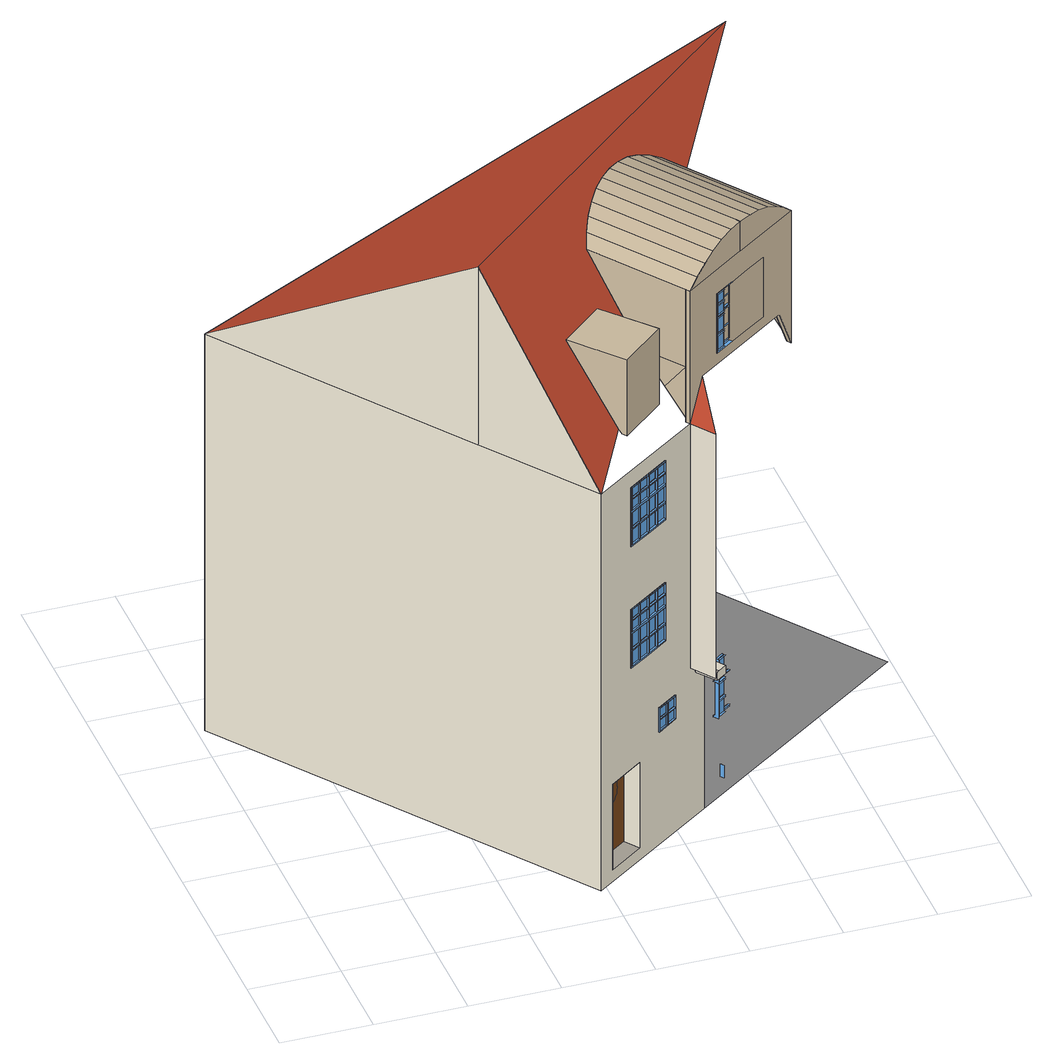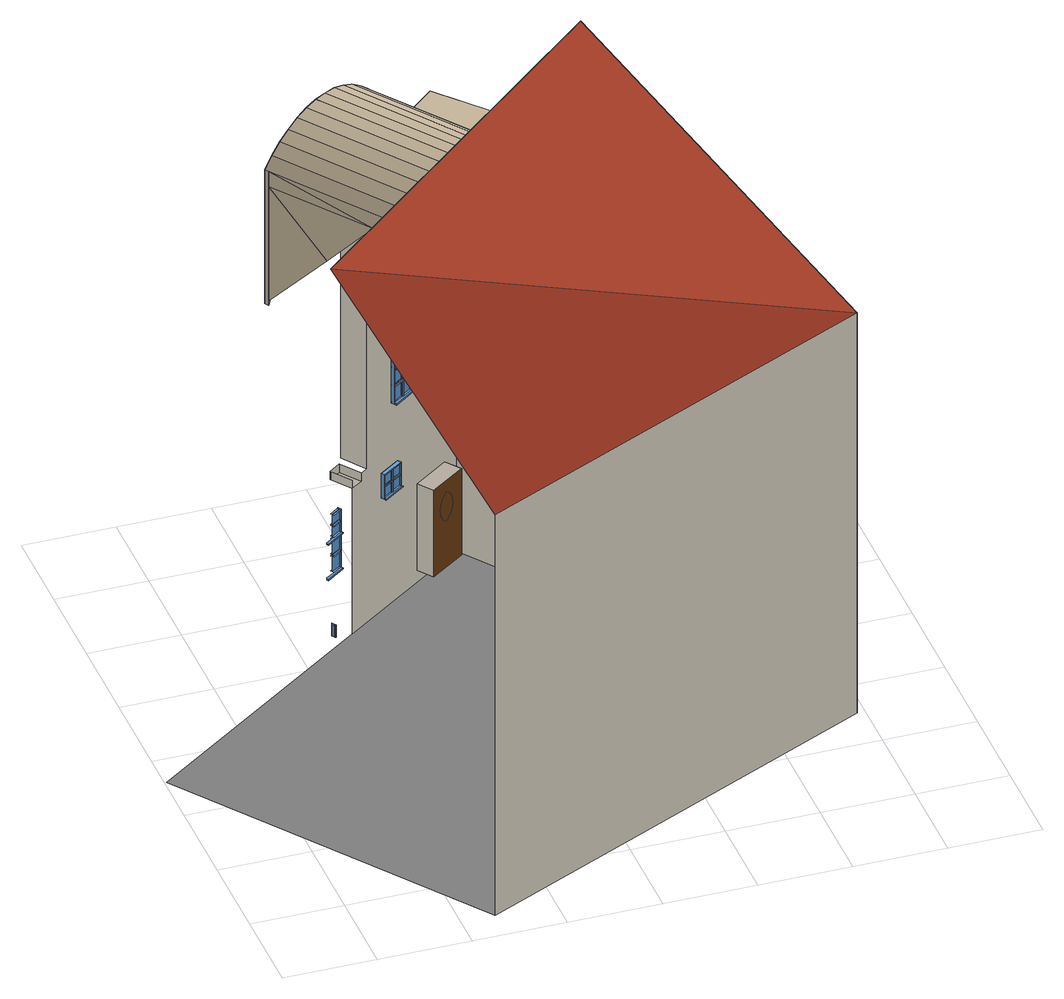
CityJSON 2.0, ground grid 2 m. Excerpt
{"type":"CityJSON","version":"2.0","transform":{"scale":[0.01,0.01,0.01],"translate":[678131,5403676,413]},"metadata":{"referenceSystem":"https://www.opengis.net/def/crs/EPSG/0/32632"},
"CityObjects":{
"building1":{"type":"Building","attributes":{"measuredHeight":14.04},"children":["building1-1","building1-2"],"geometry":[{"type":"MultiSurface","lod":"3","boundaries":[[[0,1,2]],[[3,4,5,2,1]],[[5,0,2]],[[6,7,8,9]],[[10,9,8,11],[12,13,14,15,16,17,18,19,20,21,22,23,24,25,26,27,28,29,30,31,32,33,34,35]],[[19,18,17,16,15,14,13,12,35,34,33,32,31,30,29,28,27,26,25,24,23,22,21,20]],[[36,6,9,10]],[[7,37,11,8]],[[38,39,40,41,42,43,44]],[[43,42,45,46,47,48,49]],[[50,51,52,53,54,55,56]],[[55,54,57,58,59,60,61]],[[62,63,64,65]],[[66,67,68,69]],[[68,63,62,69]],[[70,71,72,73]],[[74,75,76,77]],[[76,71,70,77]],[[78,79,80,81]],[[82,83,84,85]],[[84,79,78,85]],[[86,87,88,89]],[[90,91,92,93]],[[92,87,86,93]],[[94,68,67,95]],[[96,64,63,97]],[[98,76,75,99]],[[100,72,71,101]],[[102,84,83,103]],[[104,80,79,105]],[[106,92,91,107]],[[108,88,87,109]],[[110,111,67,66]],[[112,113,63,62]],[[114,115,75,74]],[[116,117,71,70]],[[118,119,83,82]],[[120,121,79,78]],[[122,123,91,90]],[[124,125,87,86]],[[69,68,126,127]],[[65,64,128,129]],[[77,76,130,131]],[[73,72,132,133]],[[85,84,134,135]],[[81,80,136,137]],[[93,92,138,139]],[[89,88,140,141]],[[76,71,117,130]],[[68,63,113,126]],[[67,68,126,111]],[[63,64,128,113]],[[71,72,132,117]],[[75,76,130,115]],[[92,87,125,138]],[[84,79,121,134]],[[83,84,134,119]],[[79,80,136,121]],[[87,88,140,125]],[[91,92,138,123]],[[142,128,64,96]],[[143,126,68,94]],[[144,130,76,98]],[[145,132,72,100]],[[146,136,80,104]],[[147,134,84,102]],[[148,138,92,106]],[[149,140,88,108]],[[95,67,111,150]],[[97,63,113,151]],[[99,75,115,152]],[[101,71,117,153]],[[103,83,119,154]],[[105,79,121,155]],[[107,91,123,156]],[[109,87,125,157]],[[37,36,10,11]],[[158,159,46,47]],[[160,161,40,41]],[[162,163,58,59]],[[164,165,52,53]],[[166,158,47,48]],[[167,160,41,42]],[[168,162,59,60]],[[169,164,53,54]],[[159,170,171,172,129,65,45,46]],[[161,173,174,175,133,73,39,40]],[[163,176,177,178,137,81,57,58]],[[165,179,180,181,141,89,51,52]],[[129,128,113,112]],[[127,126,111,110]],[[133,132,117,116]],[[131,130,115,114]],[[137,136,121,120]],[[135,134,119,118]],[[141,140,125,124]],[[139,138,123,122]],[[45,42,167,170,171,182,183,184,185,110,66,69,62,65]],[[57,54,169,176,177,186,187,188,189,118,82,85,78,81]],[[190,173,174,191,192,193,194,114,74,77,70,73,39,38]],[[195,179,180,196,197,198,199,122,90,93,86,89,51,50]],[[185,200,127,110]],[[129,112,201,172]],[[133,116,202,175]],[[194,203,131,114]],[[189,204,135,118]],[[137,120,205,178]],[[141,124,206,181]],[[199,207,139,122]],[[62,69,127,200,183,182,201,112]],[[70,77,131,203,192,191,202,116]],[[78,85,135,204,187,186,205,120]],[[86,93,139,207,197,196,206,124]],[[208,111,110,185]],[[209,113,112,201]],[[126,210,200,127]],[[128,211,172,129]],[[132,212,175,133]],[[213,115,114,194]],[[214,117,116,202]],[[130,215,203,131]],[[216,119,118,189]],[[217,121,120,205]],[[134,218,204,135]],[[136,219,178,137]],[[140,220,181,141]],[[221,123,122,199]],[[222,125,124,206]],[[138,223,207,139]],[[150,111,126,143]],[[151,113,128,142]],[[152,115,130,144]],[[153,117,132,145]],[[154,119,134,147]],[[155,121,136,146]],[[156,123,138,148]],[[157,125,140,149]],[[190,38,44,224]],[[195,50,56,225]],[[126,113,209,210]],[[208,111,126,210]],[[130,117,214,215]],[[213,115,130,215]],[[134,121,217,218]],[[216,119,134,218]],[[138,125,222,223]],[[221,123,138,223]],[[211,209,113,128]],[[48,166,226,49]],[[212,214,117,132]],[[219,217,121,136]],[[60,168,227,61]],[[220,222,125,140]],[[201,209,211,172]],[[185,208,210,200]],[[194,213,215,203]],[[202,214,212,175]],[[205,217,219,178]],[[189,216,218,204]],[[199,221,223,207]],[[206,222,220,181]],[[228,210,208,229]],[[230,211,209,231]],[[232,215,213,233]],[[234,212,214,235]],[[236,218,216,237]],[[238,219,217,239]],[[240,223,221,241]],[[242,220,222,243]],[[244,1,0]],[[203,215,245,192]],[[172,211,246,171]],[[200,210,247,183]],[[184,248,208,185]],[[182,249,209,201]],[[191,250,214,202]],[[175,212,251,174]],[[193,252,213,194]],[[207,223,253,197]],[[178,219,254,177]],[[204,218,255,187]],[[188,256,216,189]],[[186,257,217,205]],[[196,258,222,206]],[[181,220,259,180]],[[198,260,221,199]],[[249,247,210,209]],[[247,248,208,210]],[[246,249,209,211]],[[250,245,215,214]],[[245,252,213,215]],[[251,250,214,212]],[[257,255,218,217]],[[255,256,216,218]],[[254,257,217,219]],[[258,253,223,222]],[[253,260,221,223]],[[259,258,222,220]],[[233,213,252,261]],[[229,208,248,262]],[[263,246,211,230]],[[231,209,249,264]],[[265,247,210,228]],[[235,214,250,266]],[[267,251,212,234]],[[268,245,215,232]],[[241,221,260,269]],[[237,216,256,270]],[[271,254,219,238]],[[239,217,257,272]],[[273,255,218,236]],[[243,222,258,274]],[[275,259,220,242]],[[276,253,223,240]],[[277,278,224,44,43,49,226],[279,280,281,282],[283,284,285,286],[287,288,289,290],[291,292,293,294],[142,96,97,151],[94,95,150,143],[262,265,228,229],[264,263,230,231],[261,268,232,233],[234,235,266,267],[100,101,153,145],[152,144,98,99],[295,296,297,298],[299,300,301,302],[303,304,305,306],[307,308,309,310]],[[311,312,225,56,55,61,227],[313,314,315,316],[317,318,319,320],[321,322,323,324],[325,326,327,328],[146,104,105,155],[102,103,154,147],[270,273,236,237],[272,271,238,239],[269,276,240,241],[242,243,274,275],[108,109,157,149],[156,148,106,107],[329,330,331,332],[333,334,335,336],[337,338,339,340],[341,342,343,344]],[[166,170,159,158]],[[167,173,161,160]],[[168,176,163,162]],[[169,179,165,164]],[[183,247,248,184]],[[171,246,249,182]],[[249,247,183,182]],[[192,245,252,193]],[[174,251,250,191]],[[250,245,192,191]],[[187,255,256,188]],[[177,254,257,186]],[[257,255,187,186]],[[197,253,260,198]],[[180,259,258,196]],[[258,253,197,196]],[[266,250,251,267]],[[264,249,246,263]],[[262,248,247,265]],[[261,252,245,268]],[[274,258,259,275]],[[272,257,254,271]],[[270,256,255,273]],[[269,260,253,276]],[[345,346,347,348]],[[349,346,345,350]],[[351,352,349,350]],[[353,354,355,356]],[[357,358,359,360]],[[359,354,353,360]],[[361,362,363,364]],[[365,362,361,366]],[[367,368,365,366]],[[369,370,371,372]],[[373,374,375,376]],[[375,370,369,376]],[[287,349,352,288]],[[292,347,346,293]],[[299,355,354,300]],[[297,359,358,298]],[[321,365,368,322]],[[326,363,362,327]],[[333,371,370,334]],[[331,375,374,332]],[[377,378,352,351]],[[379,380,346,345]],[[381,382,358,357]],[[383,384,354,353]],[[385,386,368,367]],[[387,388,362,361]],[[389,390,374,373]],[[391,392,370,369]],[[350,349,393,394]],[[348,347,395,396]],[[360,359,397,398]],[[356,355,399,400]],[[366,365,401,402]],[[364,363,403,404]],[[376,375,405,406]],[[372,371,407,408]],[[352,349,393,378]],[[349,346,380,393]],[[346,347,395,380]],[[359,354,384,397]],[[354,355,399,384]],[[358,359,397,382]],[[368,365,401,386]],[[365,362,388,401]],[[362,363,403,388]],[[375,370,392,405]],[[370,371,407,392]],[[374,375,405,390]],[[291,395,347,292]],[[290,393,349,287]],[[288,352,378,289]],[[293,346,380,294]],[[296,397,359,297]],[[298,358,382,295]],[[302,399,355,299]],[[300,354,384,301]],[[325,403,363,326]],[[324,401,365,321]],[[322,368,386,323]],[[327,362,388,328]],[[330,405,375,331]],[[332,374,390,329]],[[336,407,371,333]],[[334,370,392,335]],[[409,159,158,410]],[[411,161,160,412]],[[413,163,162,414]],[[415,165,164,416]],[[412,160,167,417]],[[410,158,166,418]],[[416,164,169,419]],[[414,162,168,420]],[[348,170,159,409,421,422,423,396]],[[356,173,161,411,424,425,426,400]],[[364,176,163,413,427,428,429,404]],[[372,179,165,415,430,431,432,408]],[[348,170,167,417,421,422,433,434,435,436,377,351,350,345]],[[356,173,190,437,424,425,438,439,440,441,381,357,360,353]],[[364,176,169,419,427,428,442,443,444,445,385,367,366,361]],[[372,179,195,446,430,431,447,448,449,450,389,373,376,369]],[[396,395,380,379]],[[394,393,378,377]],[[400,399,384,383]],[[398,397,382,381]],[[404,403,388,387]],[[402,401,386,385]],[[408,407,392,391]],[[406,405,390,389]],[[345,350,394,451,434,433,452,379]],[[353,360,398,453,439,438,454,383]],[[361,366,402,455,443,442,456,387]],[[369,376,406,457,448,447,458,391]],[[436,451,394,377]],[[441,453,398,381]],[[445,455,402,385]],[[450,457,406,389]],[[396,379,452,423]],[[400,383,454,426]],[[404,387,456,429]],[[408,391,458,432]],[[459,460,3,1]],[[461,378,377,436]],[[462,380,379,452]],[[463,382,381,441]],[[464,384,383,454]],[[465,386,385,445]],[[466,388,387,456]],[[467,390,389,450]],[[468,392,391,458]],[[393,469,451,394]],[[395,470,423,396]],[[399,471,426,400]],[[397,472,453,398]],[[401,473,455,402]],[[403,474,429,404]],[[407,475,432,408]],[[405,476,457,406]],[[289,378,393,290]],[[294,380,395,291]],[[295,382,397,296]],[[301,384,399,302]],[[323,386,401,324]],[[328,388,403,325]],[[329,390,405,330]],[[335,392,407,336]],[[277,226,166,418]],[[437,190,224,278]],[[311,227,168,420]],[[446,195,225,312]],[[393,380,462,469]],[[397,384,464,472]],[[401,388,466,473]],[[405,392,468,476]],[[461,378,393,469]],[[470,462,380,395]],[[471,464,384,399]],[[463,382,397,472]],[[465,386,401,473]],[[474,466,388,403]],[[475,468,392,407]],[[467,390,405,476]],[[452,462,470,423]],[[436,461,469,451]],[[454,464,471,426]],[[441,463,472,453]],[[456,466,474,429]],[[445,465,473,455]],[[458,468,475,432]],[[450,467,476,457]],[[285,469,461,286]],[[281,470,462,282]],[[309,472,463,310]],[[303,471,464,304]],[[319,473,465,320]],[[315,474,466,316]],[[343,476,467,344]],[[337,475,468,338]],[[477,478,479,480,481,482,483]],[[484,485,486,487]],[[488,489,490,491]],[[490,485,484,491]],[[492,490,489,493]],[[494,486,485,495]],[[435,496,461,436]],[[433,497,462,452]],[[438,498,464,454]],[[440,499,463,441]],[[444,500,465,445]],[[442,501,466,456]],[[447,502,468,458]],[[449,503,467,450]],[[423,470,504,422]],[[451,469,505,434]],[[453,472,506,439]],[[426,471,507,425]],[[429,474,508,428]],[[455,473,509,443]],[[457,476,510,448]],[[432,475,511,431]],[[497,505,469,462]],[[505,496,461,469]],[[498,506,472,464]],[[504,497,462,470]],[[506,499,463,472]],[[507,498,464,471]],[[501,509,473,466]],[[509,500,465,473]],[[502,510,476,468]],[[508,501,466,474]],[[510,503,467,476]],[[511,502,468,475]],[[284,505,469,285]],[[280,504,470,281]],[[306,507,471,303]],[[308,506,472,309]],[[318,509,473,319]],[[314,508,474,315]],[[340,511,475,337]],[[342,510,476,343]],[[286,461,496,283]],[[282,462,497,279]],[[310,463,499,307]],[[304,464,498,305]],[[320,465,500,317]],[[316,466,501,313]],[[344,467,503,341]],[[338,468,502,339]],[[491,490,512,513]],[[487,486,514,515]],[[516,517,489,488]],[[518,519,485,484]],[[490,485,519,512]],[[489,490,512,517]],[[485,486,514,519]],[[493,489,517,520]],[[521,514,486,494]],[[522,512,490,492]],[[495,485,519,523]],[[421,418,410,409]],[[424,417,412,411]],[[427,420,414,413]],[[430,419,416,415]],[[434,505,496,435]],[[422,504,497,433]],[[497,505,434,433]],[[439,506,499,440]],[[425,507,498,438]],[[498,506,439,438]],[[443,509,500,444]],[[428,508,501,442]],[[501,509,443,442]],[[448,510,503,449]],[[431,511,502,447]],[[502,510,448,447]],[[279,497,504,280]],[[283,496,505,284]],[[305,498,507,306]],[[307,499,506,308]],[[313,501,508,314]],[[317,500,509,318]],[[339,502,511,340]],[[341,503,510,342]],[[437,278,277,418,421,417,424]],[[446,312,311,420,427,419,430]],[[524,525,479,480]],[[526,524,480,481]],[[525,527,528,529,515,487,478,479]],[[515,514,519,518]],[[513,512,517,516]],[[530,531,513,516]],[[515,518,532,529]],[[484,491,513,531,533,534,532,518]],[[535,527,528,534,533,536,530,516,488,491,484,487,478,477]],[[514,537,529,515]],[[538,519,518,532]],[[539,517,516,530]],[[512,540,531,513]],[[481,526,541,482]],[[535,477,483,542]],[[523,519,514,521]],[[520,517,512,522]],[[512,519,538,540]],[[539,517,512,540]],[[537,538,519,514]],[[532,538,537,529]],[[530,539,540,531]],[[541,542,483,482],[543,544,545,546],[547,548,549,550],[494,495,523,521],[520,522,492,493]],[[545,540,539,546]],[[547,537,538,548]],[[531,540,551,533]],[[529,537,552,528]],[[534,553,538,532]],[[536,554,539,530]],[[553,551,540,538]],[[551,554,539,540]],[[552,553,538,537]],[[546,539,554,543]],[[544,551,540,545]],[[548,538,553,549]],[[550,552,537,547]],[[5,4,555,556,557,558,559,560],[311,61,56,312],[49,43,44,224,278,277,226],[483,542,541,482],[36,37,7,6]],[[527,526,524,525]],[[553,551,533,534]],[[528,552,553,534]],[[533,551,554,536]],[[549,553,552,550]],[[543,554,551,544]],[[526,527,535,542,541]],[[560,559,561,562]],[[562,563,560]],[[558,557,564,565]],[[3,460,566,555,4]],[[557,556,567,564]],[[568,565,564,567]],[[5,569,570,571,572,573,574,575,576,577,578,579,580,581,582,583,244,0]],[[556,584,568,567]],[[569,583,582,581,580,579,578,577,576,575,574,573,572,571,570]],[[585,586,587,588,589,590,591]],[[592,593,594,595,586,585,596]],[[597,598,599,600]],[[601,598,597,602]],[[603,604,605,606]],[[607,608,603,606]],[[605,604,609,610]],[[611,612,601,602]],[[613,609,604,614]],[[615,599,598,616]],[[617,601,612,618]],[[619,603,608,620]],[[621,622,623,624,625,626,627]],[[626,625,628,629,630,631,632]],[[633,634,635,636]],[[637,638,639,640]],[[641,642,643,644]],[[645,646,647,648]],[[647,638,637,648]],[[643,634,633,644]],[[649,647,646,650]],[[651,639,638,652]],[[653,635,634,654]],[[655,643,642,656]],[[1,244,459]],[[600,599,657,658]],[[610,609,659,660]],[[606,603,661,662]],[[602,601,663,664]],[[665,666,612,611]],[[667,668,598,597]],[[669,670,604,605]],[[671,672,608,607]],[[612,601,663,666]],[[604,609,659,670]],[[608,603,661,672]],[[601,598,668,663]],[[598,599,657,668]],[[603,604,670,661]],[[673,657,599,615]],[[674,663,601,617]],[[675,661,603,619]],[[676,659,609,613]],[[618,612,666,677]],[[616,598,668,678]],[[614,604,670,679]],[[620,608,672,680]],[[640,639,681,682]],[[683,684,646,645]],[[644,643,685,686]],[[687,688,642,641]],[[648,647,689,690]],[[691,692,638,637]],[[636,635,693,694]],[[695,696,634,633]],[[634,635,693,696]],[[647,638,692,689]],[[643,634,696,685]],[[638,639,681,692]],[[646,647,689,684]],[[642,643,685,688]],[[697,681,639,651]],[[698,685,643,655]],[[699,689,647,649]],[[650,646,684,700]],[[652,638,692,701]],[[654,634,696,702]],[[703,693,635,653]],[[656,642,688,704]],[[705,706,594,595]],[[707,708,588,589]],[[709,710,711,712]],[[713,705,595,586]],[[714,707,589,590]],[[706,715,716,717,658,600,593,594]],[[708,718,719,720,660,610,587,588]],[[721,722,723,724,725,726]],[[727,728,664,665]],[[729,730,662,671]],[[658,667,731,717]],[[660,669,732,720]],[[597,602,664,728,733,734,731,667]],[[605,606,662,730,735,736,732,669]],[[587,586,713,718,719,736,735,737,729,671,607,606,605,610]],[[738,715,716,734,733,739,727,665,611,602,597,600,593,592]],[[664,663,666,665]],[[658,657,668,667]],[[662,661,672,671]],[[660,659,670,669]],[[657,740,717,658]],[[663,741,728,664]],[[661,742,730,662]],[[659,743,720,660]],[[744,668,667,731]],[[745,666,665,727]],[[746,670,669,732]],[[747,672,671,729]],[[725,726,748,749]],[[731,744,740,717]],[[729,747,742,730]],[[727,745,741,728]],[[732,746,743,720]],[[590,714,750,591]],[[738,592,596,751]],[[752,753,629,630]],[[754,755,623,624]],[[756,752,630,631]],[[757,754,624,625]],[[753,758,759,760,682,640,628,629]],[[755,761,762,763,694,636,622,623]]],"semantics":{"surfaces":[{"type":"WallSurface","klumMaterialClass":"Plaster","klumMaterialIndex":"I202","materialUncertainty":0.3},{"type":"WallSurface"},{"type":"Door","@cityeditor:layer":"Unclassified.LoD3","klumMaterialClass":"Wood","klumMaterialIndex":"L001","paneMaterialClass":"Glass"},{"type":"OuterCeilingSurface"},{"type":"OuterFloorSurface"},{"type":"Window","@cityeditor:layer":"Unclassified.LoD3","frameMaterialClass":"Wood","frameMaterialName":"PaintedWood","paneMaterialClass":"Glass","frameMaterialUncertainty":0.3},{"type":"RoofSurface","klumMaterialClass":"Ceramic","klumMaterialIndex":"D201","materialUncertainty":0.3},{"type":"GroundSurface"},{"type":"OuterCeilingSurface","klumMaterialClass":"Plaster","klumMaterialIndex":"I202","materialUncertainty":0.3}],"values":[0,0,0,1,2,2,3,4,5,5,5,5,5,5,5,5,5,5,5,5,5,5,5,5,5,5,5,5,5,5,5,5,5,5,5,5,5,5,5,5,5,5,5,5,5,5,5,5,5,5,5,5,5,5,5,5,5,5,5,5,5,5,5,5,5,5,5,5,5,5,5,5,5,5,5,5,1,5,5,5,5,5,5,5,5,5,5,5,5,5,5,5,5,5,5,5,5,5,5,5,5,5,5,5,5,5,5,5,5,5,5,5,5,5,5,5,5,5,5,5,5,5,5,5,5,5,5,5,5,5,5,5,5,5,5,5,5,5,5,5,5,5,5,5,5,5,5,5,5,5,5,5,5,5,5,5,5,5,5,5,5,5,5,5,5,5,5,5,5,6,5,5,5,5,5,5,5,5,5,5,5,5,5,5,5,5,5,5,5,5,5,5,5,5,5,5,5,5,5,5,5,5,5,5,5,5,5,5,5,5,5,5,5,5,5,5,5,5,5,5,5,5,5,5,5,5,5,5,5,5,5,5,5,5,5,5,5,5,5,5,5,5,5,5,5,5,5,5,5,5,5,5,5,5,5,5,5,5,5,5,5,5,5,5,5,5,5,5,5,5,5,5,5,5,5,5,5,5,5,5,5,5,5,5,5,5,5,5,5,5,5,5,5,5,5,5,5,5,5,5,5,5,5,5,5,5,5,5,5,5,5,5,5,5,5,5,5,5,5,5,5,5,5,5,5,5,5,5,5,5,5,5,5,5,5,5,5,5,5,5,0,5,5,5,5,5,5,5,5,5,5,5,5,5,5,5,5,5,5,5,5,5,5,5,5,5,5,5,5,5,5,5,5,5,5,5,5,5,5,5,5,5,5,5,5,5,5,5,5,5,5,5,5,5,5,5,5,5,5,5,5,5,5,5,5,5,5,5,5,5,5,5,5,5,5,5,5,5,5,5,5,5,5,5,5,5,5,5,5,5,5,5,5,5,5,5,5,5,5,5,5,5,5,5,5,5,5,5,5,5,5,5,5,5,5,5,5,5,5,5,5,5,5,5,5,5,5,5,5,5,5,5,5,5,5,5,5,5,5,5,5,5,5,5,5,5,5,5,5,5,5,5,5,5,5,5,5,5,5,5,5,5,5,5,5,5,5,5,5,5,5,5,5,5,5,5,5,5,5,5,0,5,5,5,5,5,5,5,0,6,0,7,8,0,6,0,6,5,5,5,5,5,5,5,5,5,5,5,5,5,5,5,5,5,5,5,5,5,5,5,5,6,5,5,5,5,5,5,5,5,5,5,5,5,5,5,5,5,5,5,5,5,5,5,5,5,5,5,5,5,5,5,5,5,5,5,5,5,5,5,5,5,5,5,5,5,5,5,5,5,5,5,5,5,5,5,5,5,5,5,5,5,5,5,5,5,5,5,5,5,5,5,5,5,5,5,5,5,5,5,5,5,5,5,5,5,5]}}]},
"building1-1":{"type":"BuildingInstallation","attributes":{"@cityeditor:layer":"Unclassified.LoD3","relationToConstruction":"outside"},"parents":["building1"],"geometry":[{"type":"MultiSurface","lod":"3","boundaries":[[[764,765,766,767]],[[765,768,769,766]],[[770,768,765,764]],[[769,768,770,771,772]],[[766,769,772,773,767]]]}]},
"building1-2":{"type":"BuildingInstallation","attributes":{"@cityeditor:layer":"Unclassified.LoD3","relationToConstruction":"outside"},"parents":["building1"],"geometry":[{"type":"MultiSurface","lod":"3","boundaries":[[[774,572,571,775]],[[776,575,574,777]],[[778,779,780,781,782,783,784,785]],[[777,574,573,786]],[[778,577,576,787,779]],[[775,571,570,788,789]],[[785,578,577,778]],[[780,779,787,790]],[[783,580,579,784]],[[781,780,789,560,563,791,792],[750,591,585,596,751,793,794,795,796]],[[775,789,780,779,776,777,786,774]],[[779,787,576,575,776]],[[784,579,578,785]],[[786,573,572,774]],[[781,792,797,798,799,800]],[[781,801,582,581,782]],[[569,802,803]],[[781,780,790,801]],[[802,804,803]],[[582,801,800]],[[792,791,805,797]],[[780,789,788,790]],[[782,581,580,783]],[[791,563,806,805]],[[800,583,582]],[[781,800,801]],[[583,800,799]],[[560,789,788,803,804,807]],[[570,569,803,788]],[[563,560,807,806]],[[799,808,583]],[[801,800,799,798,797,805,806,807,804,803,788,790]],[[798,808,799]]]}]}
},
"vertices":[
[410,345,1480],[17,894,1045],[410,345,1045],[17,894,76],[587,98,76],[587,98,1045],[619,121,314],[619,121,105],[595,154,105],[595,154,314],[673,209,314],[673,209,105],[620,171,250],[620,172,258],[622,173,265],[624,175,271],[628,177,277],[632,180,282],[637,183,286],[642,187,282],[646,190,277],[649,192,271],[652,194,265],[653,195,258],[654,196,250],[653,195,243],[652,194,236],[649,192,230],[646,190,224],[642,187,219],[637,183,215],[632,180,219],[628,177,224],[624,175,230],[622,173,236],[620,172,243],[696,177,314],[696,177,105],[667,167,1002],[667,167,946],[665,171,946],[665,171,944],[667,167,944],[672,160,944],[672,160,1002],[667,167,861],[665,171,860],[665,171,857],[667,167,857],[672,160,857],[667,167,704],[667,167,649],[665,171,648],[665,171,646],[667,167,646],[672,160,646],[672,160,704],[667,167,564],[665,171,563],[665,171,560],[667,167,560],[672,160,560],[669,168,898],[671,164,898],[671,164,861],[669,168,861],[669,168,940],[671,164,940],[671,164,902],[669,168,902],[669,168,971],[671,164,971],[671,164,946],[669,168,946],[669,168,999],[671,164,999],[671,164,974],[669,168,974],[669,168,601],[671,164,601],[671,164,564],[669,168,564],[669,168,643],[671,164,643],[671,164,605],[669,168,605],[669,168,674],[671,164,674],[671,164,649],[669,168,649],[669,168,702],[671,164,702],[671,164,677],[669,168,677],[674,161,902],[674,161,940],[674,161,861],[674,161,898],[674,161,974],[674,161,999],[674,161,946],[674,161,971],[674,161,605],[674,161,643],[674,161,564],[674,161,601],[674,161,677],[674,161,702],[674,161,649],[674,161,674],[691,184,940],[693,180,940],[691,184,898],[693,180,898],[691,184,999],[693,180,999],[691,184,971],[693,180,971],[691,184,643],[693,180,643],[691,184,601],[693,180,601],[691,184,702],[693,180,702],[691,184,674],[693,180,674],[693,180,902],[691,184,902],[693,180,861],[691,184,861],[693,180,974],[691,184,974],[693,180,946],[691,184,946],[693,180,605],[691,184,605],[693,180,564],[691,184,564],[693,180,677],[691,184,677],[693,180,649],[691,184,649],[696,177,861],[696,177,902],[696,177,974],[696,177,946],[696,177,564],[696,177,605],[696,177,677],[696,177,649],[696,177,940],[696,177,898],[696,177,999],[696,177,971],[696,177,643],[696,177,601],[696,177,702],[696,177,674],[713,205,857],[713,205,860],[713,205,944],[713,205,946],[713,205,560],[713,205,563],[713,205,646],[713,205,648],[716,202,857],[716,202,944],[716,202,560],[716,202,646],[716,202,861],[714,201,861],[692,185,861],[716,202,946],[714,201,946],[692,185,946],[716,202,564],[714,201,564],[692,185,564],[716,202,649],[714,201,649],[692,185,649],[714,201,898],[714,201,902],[714,201,940],[692,185,940],[714,201,601],[714,201,605],[714,201,643],[692,185,643],[716,202,1002],[714,201,971],[714,201,974],[714,201,999],[692,185,999],[716,202,704],[714,201,674],[714,201,677],[714,201,702],[692,185,702],[692,185,902],[692,185,898],[692,185,971],[692,185,974],[692,185,605],[692,185,601],[692,185,674],[692,185,677],[695,181,940],[695,181,898],[695,181,902],[695,181,861],[695,181,946],[695,181,999],[695,181,971],[695,181,974],[695,181,643],[695,181,601],[695,181,605],[695,181,564],[695,181,649],[695,181,702],[695,181,674],[695,181,677],[721,194,1002],[721,194,704],[721,194,857],[721,194,560],[697,178,902],[697,178,940],[697,178,861],[697,178,898],[697,178,974],[697,178,999],[697,178,946],[697,178,971],[697,178,605],[697,178,643],[697,178,564],[697,178,601],[697,178,677],[697,178,702],[697,178,649],[697,178,674],[1162,1004,1480],[717,197,974],[717,197,861],[717,197,902],[717,197,940],[717,197,898],[717,197,971],[717,197,946],[717,197,999],[717,197,677],[717,197,564],[717,197,605],[717,197,643],[717,197,601],[717,197,674],[717,197,649],[717,197,702],[720,193,999],[720,193,940],[720,193,861],[720,193,898],[720,193,902],[720,193,971],[720,193,946],[720,193,974],[720,193,702],[720,193,643],[720,193,564],[720,193,601],[720,193,605],[720,193,674],[720,193,649],[720,193,677],[769,229,857],[769,229,1002],[768,228,898],[768,228,861],[746,212,861],[746,212,898],[768,228,940],[768,228,902],[746,212,902],[746,212,940],[722,195,902],[722,195,940],[744,211,940],[744,211,902],[744,211,861],[722,195,861],[722,195,898],[744,211,898],[744,211,999],[744,211,974],[722,195,974],[722,195,999],[722,195,946],[722,195,971],[744,211,971],[744,211,946],[746,212,946],[746,212,971],[768,228,971],[768,228,946],[768,228,999],[768,228,974],[746,212,974],[746,212,999],[769,229,560],[769,229,704],[768,228,601],[768,228,564],[746,212,564],[746,212,601],[768,228,643],[768,228,605],[746,212,605],[746,212,643],[722,195,605],[722,195,643],[744,211,643],[744,211,605],[744,211,564],[722,195,564],[722,195,601],[744,211,601],[744,211,702],[744,211,677],[722,195,677],[722,195,702],[722,195,649],[722,195,674],[744,211,674],[744,211,649],[746,212,649],[746,212,674],[768,228,674],[768,228,649],[768,228,702],[768,228,677],[746,212,677],[746,212,702],[717,203,898],[720,199,898],[720,199,861],[717,203,861],[720,199,902],[717,203,902],[717,203,940],[720,199,940],[717,203,971],[720,199,971],[720,199,946],[717,203,946],[717,203,999],[720,199,999],[720,199,974],[717,203,974],[717,203,601],[720,199,601],[720,199,564],[717,203,564],[720,199,605],[717,203,605],[717,203,643],[720,199,643],[717,203,674],[720,199,674],[720,199,649],[717,203,649],[717,203,702],[720,199,702],[720,199,677],[717,203,677],[739,218,940],[742,215,940],[739,218,898],[742,215,898],[739,218,999],[742,215,999],[739,218,971],[742,215,971],[739,218,643],[742,215,643],[739,218,601],[742,215,601],[739,218,702],[742,215,702],[739,218,674],[742,215,674],[742,215,902],[739,218,902],[742,215,861],[739,218,861],[742,215,974],[739,218,974],[742,215,946],[739,218,946],[742,215,605],[739,218,605],[742,215,564],[739,218,564],[742,215,677],[739,218,677],[742,215,649],[739,218,649],[761,240,860],[761,240,857],[761,240,946],[761,240,944],[761,240,563],[761,240,560],[761,240,648],[761,240,646],[764,236,944],[764,236,857],[764,236,646],[764,236,560],[764,236,861],[763,235,861],[741,219,861],[764,236,946],[763,235,946],[741,219,946],[764,236,564],[763,235,564],[741,219,564],[764,236,649],[763,235,649],[741,219,649],[763,235,898],[763,235,902],[763,235,940],[741,219,940],[764,236,1002],[763,235,971],[763,235,974],[763,235,999],[741,219,999],[763,235,601],[763,235,605],[763,235,643],[741,219,643],[764,236,704],[763,235,674],[763,235,677],[763,235,702],[741,219,702],[741,219,902],[741,219,898],[741,219,974],[741,219,971],[741,219,605],[741,219,601],[741,219,677],[741,219,674],[928,1330,1045],[928,1330,76],[743,216,940],[743,216,898],[743,216,999],[743,216,971],[743,216,643],[743,216,601],[743,216,702],[743,216,674],[743,216,902],[743,216,861],[743,216,946],[743,216,974],[743,216,605],[743,216,564],[743,216,649],[743,216,677],[746,223,409],[746,223,352],[743,227,352],[743,227,350],[746,223,350],[751,216,350],[751,216,409],[747,224,378],[749,220,378],[749,220,352],[747,224,352],[747,224,406],[749,220,406],[749,220,380],[747,224,380],[752,217,380],[752,217,406],[752,217,352],[752,217,378],[765,232,940],[765,232,898],[765,232,971],[765,232,999],[765,232,643],[765,232,601],[765,232,674],[765,232,702],[765,232,861],[765,232,902],[765,232,974],[765,232,946],[765,232,564],[765,232,605],[765,232,677],[765,232,649],[771,236,380],[768,239,380],[771,236,352],[768,239,352],[768,239,406],[771,236,406],[768,239,378],[771,236,378],[773,232,406],[773,232,352],[773,232,380],[773,232,378],[790,260,350],[790,260,352],[792,256,350],[792,256,352],[791,255,352],[770,240,352],[770,240,406],[770,240,380],[770,240,378],[791,255,380],[791,255,378],[792,256,409],[791,255,406],[772,237,352],[772,237,378],[772,237,406],[772,237,380],[797,249,350],[797,249,409],[796,248,406],[796,248,380],[775,233,380],[775,233,406],[775,233,352],[775,233,378],[796,248,378],[796,248,352],[794,252,380],[794,252,352],[794,252,378],[794,252,406],[877,306,76],[877,306,428],[851,288,428],[851,288,448],[837,277,448],[837,277,1045],[874,225,448],[874,225,1045],[871,302,1138],[883,244,428],[883,244,448],[1395,677,76],[908,262,428],[908,262,448],[765,378,1179],[688,486,1369],[697,514,1390],[710,542,1408],[727,570,1422],[746,596,1433],[767,620,1439],[791,643,1441],[816,663,1439],[842,681,1433],[870,695,1422],[898,706,1408],[926,714,1390],[952,718,1369],[967,697,1333],[877,306,448],[914,333,1250],[909,340,1250],[909,340,1167],[906,344,1166],[906,344,1163],[909,340,1163],[914,333,1163],[909,340,1308],[909,340,1252],[906,344,1252],[906,344,1250],[914,333,1308],[910,341,1277],[913,337,1277],[913,337,1252],[910,341,1252],[913,337,1280],[910,341,1280],[913,337,1208],[913,337,1204],[910,341,1204],[910,341,1208],[910,341,1246],[913,337,1246],[913,337,1167],[910,341,1167],[910,341,1305],[913,337,1305],[915,334,1167],[915,334,1204],[915,334,1252],[915,334,1277],[915,334,1280],[915,334,1305],[915,334,1208],[915,334,1246],[913,343,411],[913,343,356],[910,346,355],[910,346,353],[913,343,353],[918,335,353],[918,335,411],[913,343,271],[910,346,270],[910,346,267],[913,343,267],[918,335,267],[914,343,381],[916,340,381],[916,340,356],[914,343,356],[914,343,308],[916,340,308],[916,340,271],[914,343,271],[914,343,409],[916,340,409],[916,340,384],[914,343,384],[914,343,350],[916,340,350],[916,340,312],[914,343,312],[919,336,312],[919,336,350],[919,336,271],[919,336,308],[919,336,356],[919,336,381],[919,336,384],[919,336,409],[933,351,1252],[930,355,1252],[933,351,1167],[930,355,1167],[933,351,1208],[930,355,1208],[933,351,1280],[930,355,1280],[930,355,1305],[933,351,1305],[930,355,1277],[933,351,1277],[930,355,1204],[933,351,1204],[930,355,1246],[933,351,1246],[935,348,1252],[935,348,1280],[935,348,1208],[935,348,1167],[935,348,1305],[935,348,1277],[935,348,1204],[935,348,1246],[935,353,271],[933,357,271],[933,357,350],[935,353,350],[935,353,384],[933,357,384],[933,357,409],[935,353,409],[935,353,312],[933,357,312],[933,357,308],[935,353,308],[935,353,356],[933,357,356],[933,357,381],[935,353,381],[938,350,271],[938,350,384],[938,350,312],[938,350,350],[938,350,308],[938,350,381],[938,350,356],[938,350,409],[949,375,1250],[949,375,1252],[949,375,1163],[949,375,1166],[928,355,142],[934,347,142],[934,347,111],[928,355,111],[952,371,1250],[952,371,1163],[952,371,1252],[951,370,1252],[931,356,1252],[952,371,1167],[951,370,1167],[931,356,1167],[931,354,141],[930,356,141],[930,356,112],[931,354,112],[931,354,113],[931,354,139],[931,356,1305],[931,356,1280],[931,356,1246],[931,356,1208],[931,356,1277],[931,356,1204],[951,370,1280],[951,370,1277],[951,370,1208],[951,370,1204],[951,370,1246],[952,371,1308],[951,370,1305],[934,352,1252],[934,352,1280],[934,352,1208],[934,352,1167],[934,352,1277],[934,352,1305],[934,352,1204],[934,352,1246],[934,350,139],[934,350,113],[957,364,1163],[957,364,1308],[951,376,267],[951,376,270],[951,376,353],[951,376,355],[954,372,267],[954,372,353],[954,372,271],[953,371,271],[934,358,271],[954,372,356],[953,371,356],[934,358,356],
[776,292,1096],[776,292,1282],[680,208,1282],[680,208,1096],[681,400,1282],[585,316,1282],[738,336,1159],[682,249,1117],[660,230,1117],[672,217,1096],
[879,307,1408],[857,292,1390],[953,361,1439],[927,342,1433],[1006,398,1439],[979,379,1441],[979,379,1369],[1122,481,1369],[1102,467,1390],[1080,451,1408],[1056,435,1422],[1031,417,1433],[902,324,1422],[973,388,1441],[831,286,1369],[837,277,1369],[973,388,1369],[1088,457,1138],[1122,481,1045],[1000,395,1308],[1043,425,1308],[1043,425,1163],[1000,395,1163],[1116,490,1045],[1116,490,1056],[1116,490,1333],[1116,490,1369],[1115,490,1369],[801,328,1112],[831,286,1179],[831,286,1056],[1082,466,1138],[865,310,1138],[831,286,1045],[1033,605,1210]
]}
